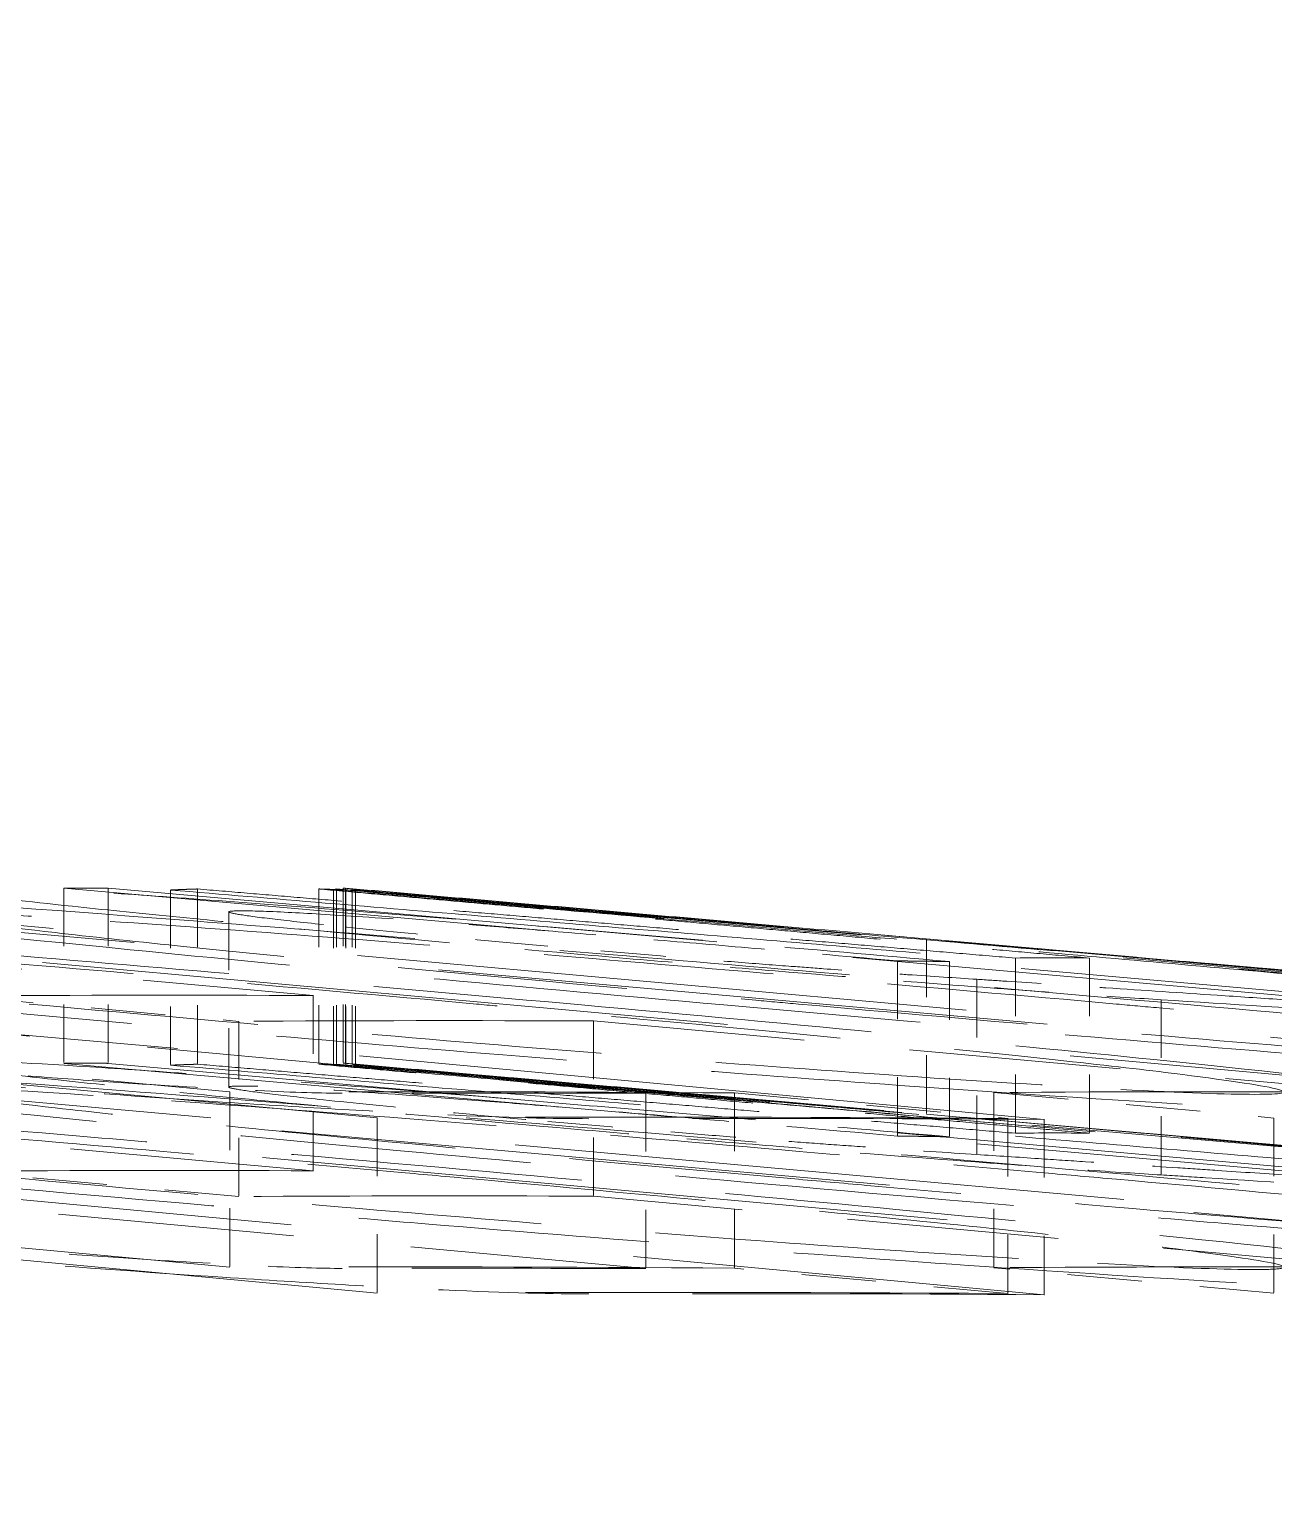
# Model space of a CAD drawing. Header units: millimetres. Extents: x 36 to 2484, y 36 to 1746.
# Drawn here: x 1512.702 to 1514.842, y 1007.179 to 1009.679 of the extents above; entities that cross this region are included whole.
import ezdxf

# ---------------------------------------------------------------- set-up
doc = ezdxf.new("R2010")
doc.units = ezdxf.units.MM
doc.header["$LTSCALE"] = 6
doc.linetypes.add('HIDDEN', pattern=[9.525, 6.35, -3.175])
doc.layers.add('가는파선_A3', color=7, linetype='HIDDEN', lineweight=13, true_color=0x008000)

msp = doc.modelspace()

# ---------------------------------------------------------------- linework, layer by layer
at = {"layer": '가는파선_A3', "ltscale": 0.031018}
for p, q in [((1513.3008, 1007.808), (1509.0711, 1008.2016)), ((1514.4469, 1007.8052), (1510.2108, 1008.1988)), ((1515.6681, 1007.8077), (1511.338, 1008.2013)), ((1509.0711, 1007.9004), (1513.3008, 1007.5068)), ((1510.2108, 1007.8976), (1514.4469, 1007.504)), ((1511.338, 1007.9001), (1515.6681, 1007.5065))]:
    msp.add_line(p, q, dxfattribs=at)
at = {"layer": '가는파선_A3', "ltscale": 0.027561}
for p, q in [((1511.837, 1008.2029), (1515.7497, 1007.8529)), ((1515.8816, 1007.8529), (1511.9689, 1008.2029)), ((1516.733, 1007.8529), (1512.7621, 1008.2029)), ((1512.8384, 1008.2029), (1516.8094, 1007.8529)), ((1515.7497, 1007.5518), (1511.837, 1007.9017)), ((1511.9689, 1007.9017), (1515.8816, 1007.5518)), ((1512.7621, 1007.9017), (1516.733, 1007.5518)), ((1516.8094, 1007.5518), (1512.8384, 1007.9017))]:
    msp.add_line(p, q, dxfattribs=at)
at = {"layer": '가는파선_A3', "ltscale": 0.001975}
for p, q in [((1512.7621, 1008.2029), (1512.7621, 1007.9017)), ((1512.8384, 1008.2029), (1512.8384, 1007.9017)), ((1512.9454, 1008.1996), (1512.9454, 1007.8985)), ((1512.9919, 1008.2014), (1512.9919, 1007.9002)), ((1513.2003, 1008.2014), (1513.2003, 1007.9002)), ((1513.2253, 1008.1997), (1513.2253, 1007.8986)), ((1513.231, 1008.2014), (1513.231, 1007.9002)), ((1513.2424, 1008.2029), (1513.2424, 1007.9018)), ((1513.2464, 1008.2029), (1513.2464, 1007.9018)), ((1513.2468, 1008.1996), (1513.2468, 1007.8985)), ((1513.2578, 1008.2014), (1513.2578, 1007.9002)), ((1513.2635, 1008.1997), (1513.2635, 1007.8986)), ((1513.0458, 1008.162), (1513.0458, 1007.8609)), ((1514.2444, 1008.1155), (1514.2444, 1007.8143)), ((1514.1947, 1008.0778), (1514.1947, 1007.7767)), ((1514.2839, 1008.0766), (1514.2839, 1007.7754)), ((1514.3974, 1008.0826), (1514.3974, 1007.7815)), ((1514.5249, 1008.0826), (1514.5249, 1007.7815)), ((1514.3308, 1008.0462), (1514.3308, 1007.745)), ((1513.1909, 1008.0182), (1513.1909, 1007.7171)), ((1514.6478, 1008.0111), (1514.6478, 1007.7099)), ((1513.0631, 1007.9738), (1513.0631, 1007.6726)), ((1513.6721, 1007.9745), (1513.6721, 1007.6733)), ((1513.0476, 1007.8526), (1513.0476, 1007.5515)), ((1513.7621, 1007.85), (1513.7621, 1007.5489)), ((1513.9146, 1007.8509), (1513.9146, 1007.5497)), ((1514.3604, 1007.8515), (1514.3604, 1007.5503)), ((1513.3008, 1007.808), (1513.3008, 1007.5068)), ((1514.3845, 1007.8071), (1514.3845, 1007.506)), ((1514.4469, 1007.8052), (1514.4469, 1007.504)), ((1514.8415, 1007.8077), (1514.8415, 1007.5066))]:
    msp.add_line(p, q, dxfattribs=at)
at = {"layer": '가는파선_A3', "ltscale": 0.023739}
for p, q in [((1513.231, 1008.2014), (1516.6782, 1007.8998)), ((1516.705, 1007.8998), (1513.2578, 1008.2014)), ((1516.6782, 1007.5987), (1513.231, 1007.9002)), ((1513.2578, 1007.9002), (1516.705, 1007.5987))]:
    msp.add_line(p, q, dxfattribs=at)
at = {"layer": '가는파선_A3', "ltscale": 0.011001}
for p, q in [((1511.6463, 1008.1586), (1513.1909, 1008.0182)), ((1513.1909, 1007.7171), (1511.6463, 1007.8575))]:
    msp.add_line(p, q, dxfattribs=at)
at = {"layer": '가는파선_A3', "ltscale": 0.024128}
msp.add_line((1510.6679, 1008.1274), (1514.1715, 1007.8209), dxfattribs=at)
at = {"layer": '가는파선_A3', "ltscale": 0.011434}
msp.add_line((1514.1715, 1008.1221), (1515.8394, 1007.9761), dxfattribs=at)
at = {"layer": '가는파선_A3', "ltscale": 0.003358}
for p, q in [((1512.582, 1008.0175), (1513.0631, 1007.9738)), ((1513.9146, 1007.8509), (1514.3845, 1007.8071)), ((1514.3604, 1007.8515), (1514.8415, 1007.8077)), ((1513.0631, 1007.6726), (1512.582, 1007.7164)), ((1514.3845, 1007.506), (1513.9146, 1007.5497)), ((1514.8415, 1007.5066), (1514.3604, 1007.5503))]:
    msp.add_line(p, q, dxfattribs=at)
at = {"layer": '가는파선_A3', "ltscale": 0.010637}
for p, q in [((1512.3005, 1007.9858), (1513.7621, 1007.85)), ((1513.7621, 1007.5489), (1512.3005, 1007.6847))]:
    msp.add_line(p, q, dxfattribs=at)
at = {"layer": '가는파선_A3', "ltscale": 0.010091}
for p, q in [((1511.6624, 1007.9815), (1513.0476, 1007.8526)), ((1513.0476, 1007.5515), (1511.6624, 1007.6804))]:
    msp.add_line(p, q, dxfattribs=at)
at = {"layer": '가는파선_A3', "ltscale": 0.009545}
for p, q in [((1513.6721, 1007.9745), (1515.0141, 1007.8525)), ((1515.0141, 1007.5513), (1513.6721, 1007.6733))]:
    msp.add_line(p, q, dxfattribs=at)
at = {"layer": '가는파선_A3', "ltscale": 0.340571}
msp.add_circle((1486.6679, 947.1274), 65.0523, dxfattribs=at)
at = {"layer": '가는파선_A3', "ltscale": 0.340297}
msp.add_circle((1486.6679, 947.1274), 65, dxfattribs=at)
at = {"layer": '가는파선_A3', "ltscale": 0.338101}
msp.add_circle((1486.6679, 947.1274), 64.5807, dxfattribs=at)
at = {"layer": '가는파선_A3', "ltscale": 0.335061}
msp.add_circle((1486.6679, 947.1274), 64, dxfattribs=at)
at = {"layer": '가는파선_A3', "ltscale": 0.349222}
msp.add_circle((1486.6679, 947.1274), 63.5283, dxfattribs=at)
at = {"layer": '가는파선_A3', "ltscale": 0.012454}
for centre in [(1514.4612, 288.5535), (1514.4612, 288.2524)]:
    msp.add_ellipse(centre, major_axis=(0, 719.5297), ratio=0.069942, start_param=6.281919, end_param=6.284452, dxfattribs=at)
at = {"layer": '가는파선_A3', "ltscale": 0.015309}
for centre, major_axis, start_param, end_param in [((1512.9469, 280.035), (0, 727.9838), 6.281954, 6.285027), ((1513.428, 274.2768), (0, 733.6983), 6.281964, 6.285012), ((1512.9469, 279.7338), (0, 727.9838), 6.281954, 6.285027), ((1513.428, 273.9756), (0, 733.6983), 6.281964, 6.285012)]:
    msp.add_ellipse(centre, major_axis=major_axis, ratio=0.272231, start_param=start_param, end_param=end_param, dxfattribs=at)
at = {"layer": '가는파선_A3', "ltscale": 0.017394}
for centre in [(1513.3064, 258.1425), (1513.3064, 257.8414)]:
    msp.add_ellipse(centre, major_axis=(0, 749.7105), ratio=0.341415, start_param=6.280809, end_param=6.284197, dxfattribs=at)
at = {"layer": '가는파선_A3', "ltscale": 0.010551}
for centre in [(1513.4263, 257.9399), (1513.4263, 257.6387)]:
    msp.add_ellipse(centre, major_axis=(0, 749.9108), ratio=0.337395, start_param=6.281858, end_param=6.28392, dxfattribs=at)
at = {"layer": '가는파선_A3', "ltscale": 0.016442}
for centre in [(1514.7701, 258.1945), (1514.7701, 257.8934)]:
    msp.add_ellipse(centre, major_axis=(0, 749.6585), ratio=0.272231, start_param=6.28199, end_param=6.285193, dxfattribs=at)
at = {"layer": '가는파선_A3', "ltscale": 0.021768}
for centre in [(1513.7764, 252.4038), (1513.7764, 252.1027)]:
    msp.add_ellipse(centre, major_axis=(0, 755.4054), ratio=0.341415, start_param=6.280827, end_param=6.28503, dxfattribs=at)
at = {"layer": '가는파선_A3', "ltscale": 0.015876}
for centre in [(1513.897, 252.104), (1513.897, 251.8028)]:
    msp.add_ellipse(centre, major_axis=(0, 755.703), ratio=0.337395, start_param=6.281028, end_param=6.284097, dxfattribs=at)
at = {"layer": '가는파선_A3', "ltscale": 0.010597}
for points, knots in [([(1512.0519, 1008.2052), (1512.1029, 1008.2053), (1512.1939, 1008.2014), (1512.3356, 1008.1928), (1512.4756, 1008.1842), (1512.6552, 1008.1715), (1512.8668, 1008.1555)], [-0.1568809, -0.1568809, -0.1568809, -0.1568809, -0.0779538, -0.0779538, -0.0779538, 0, 0, 0, 0]), ([(1512.8668, 1007.8544), (1512.6679, 1007.8694), (1512.4967, 1007.8816), (1512.2047, 1007.8998), (1512.1059, 1007.9041), (1512.0519, 1007.9041)], [0, 0, 0, 0, 0.0732949, 0.0732949, 0.1568872, 0.1568872, 0.1568872, 0.1568872])]:
    msp.add_open_spline(points, degree=3, knots=knots, dxfattribs=at)
at = {"layer": '가는파선_A3', "ltscale": 0.009859}
for points, knots in [([(1512.5767, 1008.2075), (1512.5554, 1008.2075), (1512.5412, 1008.2068), (1512.539, 1008.2046), (1512.5392, 1008.2041), (1512.5435, 1008.2016), (1512.5568, 1008.1986), (1512.5907, 1008.1936), (1512.5968, 1008.1928), (1512.6407, 1008.1868), (1512.6964, 1008.1802), (1512.7772, 1008.1716)], [-0.1441174, -0.1441174, -0.1441174, -0.1441174, -0.0984945, -0.0984945, -0.0882432, -0.0882432, -0.0494017, -0.0494017, -0.0418144, -0.0418144, 0, 0, 0, 0]), ([(1512.7772, 1007.8705), (1512.6958, 1007.8791), (1512.6399, 1007.8858), (1512.5753, 1007.8946), (1512.5582, 1007.8975), (1512.5442, 1007.9007), (1512.5414, 1007.9016), (1512.537, 1007.9043), (1512.5422, 1007.9054), (1512.5593, 1007.9062), (1512.5674, 1007.9064), (1512.5767, 1007.9064)], [0, 0, 0, 0, 0.0421072, 0.0421072, 0.0732949, 0.0732949, 0.0882674, 0.0882674, 0.1240486, 0.1240486, 0.1441238, 0.1441238, 0.1441238, 0.1441238])]:
    msp.add_open_spline(points, degree=3, knots=knots, dxfattribs=at)
at = {"layer": '가는파선_A3', "ltscale": 0.010398}
for points, knots in [([(1513.2434, 1008.1648), (1513.153, 1008.1719), (1513.0719, 1008.1781), (1512.9997, 1008.1834), (1512.9248, 1008.1889), (1512.8612, 1008.1933), (1512.8074, 1008.1968), (1512.752, 1008.2004), (1512.7073, 1008.2029), (1512.6713, 1008.2046), (1512.6281, 1008.2067), (1512.5976, 1008.2076), (1512.5767, 1008.2075)], [-0.1521831, -0.1521831, -0.1521831, -0.1521831, -0.1175627, -0.1175627, -0.1175627, -0.0815999, -0.0815999, -0.0815999, -0.0445905, -0.0445905, -0.0445905, 0, 0, 0, 0]), ([(1512.5767, 1007.9064), (1512.6149, 1007.9064), (1512.685, 1007.9035), (1512.8068, 1007.8957), (1512.8609, 1007.8922), (1512.9249, 1007.8878), (1513.0004, 1007.8822), (1513.0724, 1007.8769), (1513.1532, 1007.8708), (1513.2434, 1007.8637)], [0, 0, 0, 0, 0.0814601, 0.0814601, 0.0814601, 0.1176758, 0.1176758, 0.1176758, 0.1521845, 0.1521845, 0.1521845, 0.1521845])]:
    msp.add_open_spline(points, degree=3, knots=knots, dxfattribs=at)
at = {"layer": '가는파선_A3', "ltscale": 0.004274}
for points, weights in [([(1512.7621, 1008.2029), (1512.8002, 1008.203), (1512.8384, 1008.2029)], [1.00061487371, 1.00062816836, 1.00061487371]), ([(1513.2253, 1008.1997), (1513.2282, 1008.2007), (1513.231, 1008.2014)], [1.00004626477, 1.00013522385, 1.00019763537]), ([(1513.2578, 1008.2014), (1513.2607, 1008.2007), (1513.2635, 1008.1997)], [1.00015136361, 1.00008895497, 1]), ([(1514.1947, 1008.0778), (1514.2393, 1008.0773), (1514.2839, 1008.0766)], [1.00070210685, 1.00065907801, 1.00059066057]), ([(1512.8384, 1007.9017), (1512.8002, 1007.9019), (1512.7621, 1007.9017)], [1.00061487371, 1.00062816836, 1.00061487371]), ([(1513.231, 1007.9002), (1513.2282, 1007.8995), (1513.2253, 1007.8986)], [1.00019763538, 1.00013522385, 1.00004626477]), ([(1513.2635, 1007.8986), (1513.2607, 1007.8995), (1513.2578, 1007.9002)], [1, 1.00008895497, 1.00015136362]), ([(1514.2839, 1007.7754), (1514.2393, 1007.7762), (1514.1947, 1007.7767)], [1.00059066057, 1.00065907802, 1.00070210685])]:
    msp.add_rational_spline(points, weights, degree=2, dxfattribs=at)
at = {"layer": '가는파선_A3', "ltscale": 0.004478}
for points, weights in [([(1512.9919, 1008.2014), (1512.9686, 1008.2007), (1512.9454, 1008.1996)], [1.00053480248, 1.00046953125, 1.00037516959]), ([(1513.2468, 1008.1996), (1513.2235, 1008.2007), (1513.2003, 1008.2014)], [1.00021730173, 1.0003116485, 1.00037690942]), ([(1512.9454, 1007.8985), (1512.9686, 1007.8995), (1512.9919, 1007.9002)], [1.00037516959, 1.00046953125, 1.00053480248]), ([(1513.2003, 1007.9002), (1513.2235, 1007.8995), (1513.2468, 1007.8985)], [1.00037690943, 1.0003116485, 1.00021730173])]:
    msp.add_rational_spline(points, weights, degree=2, dxfattribs=at)
at = {"layer": '가는파선_A3', "ltscale": 0.033936}
for points, weights in [([(1512.9454, 1008.1996), (1515.1992, 1008.0104), (1517.6182, 1007.8046)], [1.06643421299, 1.0405927978, 1.01386850699]), ([(1517.6569, 1007.8046), (1515.3739, 1008.0104), (1513.2468, 1008.1996)], [1.01386850698, 1.04059279778, 1.06643421295]), ([(1517.6182, 1007.5034), (1515.1992, 1007.7093), (1512.9454, 1007.8985)], [1.36265572031, 1.39857360069, 1.4333048819]), ([(1513.2468, 1007.8985), (1515.3739, 1007.7093), (1517.6569, 1007.5034)], [1.4333048817, 1.39857360052, 1.36265572018])]:
    msp.add_rational_spline(points, weights, degree=2, dxfattribs=at)
at = {"layer": '가는파선_A3', "ltscale": 0.010169}
for points, weights in [([(1514.3974, 1008.0826), (1513.687, 1008.1428), (1512.9919, 1008.2014)], [1.00048100329, 1.00832840067, 1.01609272214]), ([(1513.2003, 1008.2014), (1513.8554, 1008.1428), (1514.5249, 1008.0826)], [1.01560421315, 1.00784362457, 1]), ([(1512.9919, 1007.9002), (1513.687, 1007.8416), (1514.3974, 1007.7815)], [1.01609272213, 1.00832840067, 1.00048100329]), ([(1514.5249, 1007.7815), (1513.8554, 1007.8416), (1513.2003, 1007.9002)], [1, 1.00784362457, 1.01560421316])]:
    msp.add_rational_spline(points, weights, degree=2, dxfattribs=at)
at = {"layer": '가는파선_A3', "ltscale": 0.031018}
for points, weights in [([(1517.7251, 1007.8063), (1515.396, 1008.0099), (1513.2253, 1008.1997)], [1.01590413001, 1.0517861085, 1.08758384348]), ([(1513.2635, 1008.1997), (1515.4342, 1008.0099), (1517.7633, 1007.8063)], [1.08758384307, 1.05178610823, 1.01590412987]), ([(1513.2253, 1007.8986), (1515.396, 1007.7088), (1517.7251, 1007.5051)], [1.59205834156, 1.53965586895, 1.48713007656]), ([(1517.7633, 1007.5051), (1515.4342, 1007.7088), (1513.2635, 1007.8986)], [1.48713007495, 1.5396558671, 1.59205833947])]:
    msp.add_rational_spline(points, weights, degree=2, dxfattribs=at)
at = {"layer": '가는파선_A3', "ltscale": 0.025294}
for points, weights in [([(1516.6782, 1007.8998), (1514.9133, 1008.056), (1513.2424, 1008.2029)], [1.02502410884, 1.04672396344, 1.06798343836]), ([(1513.2464, 1008.2029), (1514.9284, 1008.056), (1516.705, 1007.8998)], [1.06798343851, 1.04672396349, 1.0250241088]), ([(1513.2424, 1007.9018), (1514.9133, 1007.7549), (1516.6782, 1007.5987)], [1.45703110156, 1.42802717226, 1.39842244068]), ([(1516.705, 1007.5987), (1514.9284, 1007.7549), (1513.2464, 1007.9018)], [1.39842244148, 1.4280271732, 1.45703110264])]:
    msp.add_rational_spline(points, weights, degree=2, dxfattribs=at)
at = {"layer": '가는파선_A3', "ltscale": 0.002959}
for points, weights in [([(1513.2424, 1008.2029), (1513.2444, 1008.203), (1513.2464, 1008.2029)], [1.00003239906, 1.00003890004, 1.00003239905]), ([(1513.2464, 1007.9018), (1513.2444, 1007.9018), (1513.2424, 1007.9018)], [1.00003239898, 1.00003889996, 1.00003239899])]:
    msp.add_rational_spline(points, weights, degree=2, dxfattribs=at)
at = {"layer": '가는파선_A3', "ltscale": 0.007116}
for points, knots in [([(1512.5424, 1008.1615), (1512.5089, 1008.1615), (1512.508, 1008.1586), (1512.5427, 1008.1527), (1512.5788, 1008.1465), (1512.6511, 1008.1373), (1512.7474, 1008.1263)], [-0.1057738, -0.1057738, -0.1057738, -0.1057738, -0.0539592, -0.0539592, -0.0539592, 0, 0, 0, 0]), ([(1512.0211, 1007.9172), (1512.1213, 1007.9079), (1512.2248, 1007.8985), (1512.3299, 1007.8894), (1512.4257, 1007.8812), (1512.5224, 1007.8731), (1512.6191, 1007.8654), (1512.7654, 1007.8539), (1512.9041, 1007.8438), (1513.035, 1007.8352)], [-0.1053618, -0.1053618, -0.1053618, -0.1053618, -0.0733071, -0.0733071, -0.0733071, -0.0441266, -0.0441266, -0.0441266, 0, 0, 0, 0]), ([(1512.7474, 1007.8252), (1512.6542, 1007.8358), (1512.5834, 1007.8448), (1512.5462, 1007.8509), (1512.5275, 1007.8541), (1512.5177, 1007.8564), (1512.517, 1007.858), (1512.5163, 1007.8596), (1512.5251, 1007.8604), (1512.5424, 1007.8604)], [0, 0, 0, 0, 0.0522178, 0.0522178, 0.0522178, 0.0784902, 0.0784902, 0.0784902, 0.1052366, 0.1052366, 0.1052366, 0.1052366]), ([(1514.1726, 1007.8823), (1514.3272, 1007.8716), (1514.466, 1007.8628), (1514.5781, 1007.8568), (1514.6858, 1007.8511), (1514.7619, 1007.8484), (1514.809, 1007.8484)], [-0.1057833, -0.1057833, -0.1057833, -0.1057833, -0.0518207, -0.0518207, -0.0518207, 0, 0, 0, 0]), ([(1513.035, 1007.534), (1512.9046, 1007.5426), (1512.7666, 1007.5526), (1512.621, 1007.5641), (1512.5236, 1007.5719), (1512.4262, 1007.58), (1512.3298, 1007.5883), (1512.2247, 1007.5974), (1512.1213, 1007.6067), (1512.0211, 1007.616)], [0, 0, 0, 0, 0.0439271, 0.0439271, 0.0439271, 0.0733154, 0.0733154, 0.0733154, 0.1053564, 0.1053564, 0.1053564, 0.1053564]), ([(1514.809, 1007.5472), (1514.7619, 1007.5472), (1514.686, 1007.55), (1514.5785, 1007.5557), (1514.4663, 1007.5617), (1514.3274, 1007.5705), (1514.1726, 1007.5812)], [0, 0, 0, 0, 0.0517531, 0.0517531, 0.0517531, 0.1057825, 0.1057825, 0.1057825, 0.1057825])]:
    msp.add_open_spline(points, degree=3, knots=knots, dxfattribs=at)
at = {"layer": '가는파선_A3', "ltscale": 0.007095}
for points, knots in [([(1513.1113, 1008.1264), (1512.9649, 1008.1373), (1512.8357, 1008.1465), (1512.7353, 1008.1527), (1512.6392, 1008.1586), (1512.5757, 1008.1615), (1512.5424, 1008.1615)], [-0.1054643, -0.1054643, -0.1054643, -0.1054643, -0.0515847, -0.0515847, -0.0515847, 0, 0, 0, 0]), ([(1512.5424, 1007.8604), (1512.5757, 1007.8604), (1512.639, 1007.8575), (1512.7349, 1007.8516), (1512.8354, 1007.8454), (1512.9647, 1007.8362), (1513.1113, 1007.8252)], [0, 0, 0, 0, 0.051513, 0.051513, 0.051513, 0.1054634, 0.1054634, 0.1054634, 0.1054634]), ([(1514.809, 1007.8484), (1514.8559, 1007.8484), (1514.8702, 1007.8511), (1514.8493, 1007.8569), (1514.8274, 1007.8628), (1514.7684, 1007.8717), (1514.6848, 1007.8823)], [-0.1054434, -0.1054434, -0.1054434, -0.1054434, -0.0538676, -0.0538676, -0.0538676, 0, 0, 0, 0])]:
    msp.add_open_spline(points, degree=3, knots=knots, dxfattribs=at)
at = {"layer": '가는파선_A3', "ltscale": 0.00683}
for points, knots in [([(1512.7772, 1008.1716), (1512.8284, 1008.1662), (1512.8857, 1008.1603), (1512.9497, 1008.1539), (1513.011, 1008.1478), (1513.0776, 1008.1413), (1513.1496, 1008.1344), (1513.2913, 1008.121), (1513.4459, 1008.1069), (1513.6091, 1008.0925)], [-0.1012866, -0.1012866, -0.1012866, -0.1012866, -0.0749009, -0.0749009, -0.0749009, -0.0496414, -0.0496414, -0.0496414, 0, 0, 0, 0]), ([(1513.6091, 1007.7913), (1513.4509, 1007.8053), (1513.3006, 1007.819), (1513.1623, 1007.8321), (1513.0877, 1007.8392), (1513.0189, 1007.8458), (1512.9556, 1007.8522), (1512.8892, 1007.8588), (1512.83, 1007.8649), (1512.7772, 1007.8705)], [0, 0, 0, 0, 0.0481077, 0.0481077, 0.0481077, 0.0740517, 0.0740517, 0.0740517, 0.1012447, 0.1012447, 0.1012447, 0.1012447])]:
    msp.add_open_spline(points, degree=3, knots=knots, dxfattribs=at)
at = {"layer": '가는파선_A3', "ltscale": 0.006218}
for points, knots in [([(1513.2081, 1008.1402), (1513.1701, 1008.1442), (1513.1398, 1008.1476), (1513.1161, 1008.1504), (1513.0906, 1008.1535), (1513.0732, 1008.1559), (1513.0621, 1008.1578), (1513.051, 1008.1597), (1513.0461, 1008.161), (1513.0458, 1008.162), (1513.0454, 1008.1633), (1513.054, 1008.1638), (1513.0676, 1008.1638)], [-0.09101099, -0.09101099, -0.09101099, -0.09101099, -0.07140572, -0.07140572, -0.07140572, -0.0502215, -0.0502215, -0.0502215, -0.02915069, -0.02915069, -0.02915069, 0, 0, 0, 0]), ([(1513.0676, 1007.8627), (1513.0538, 1007.8626), (1513.0453, 1007.8621), (1513.0458, 1007.8608), (1513.0462, 1007.8598), (1513.0512, 1007.8585), (1513.062, 1007.8567), (1513.0731, 1007.8548), (1513.0906, 1007.8524), (1513.1162, 1007.8493), (1513.1399, 1007.8464), (1513.1701, 1007.843), (1513.2081, 1007.839)], [0, 0, 0, 0, 0.02944824, 0.02944824, 0.02944824, 0.05019285, 0.05019285, 0.05019285, 0.07142891, 0.07142891, 0.07142891, 0.09101203, 0.09101203, 0.09101203, 0.09101203])]:
    msp.add_open_spline(points, degree=3, knots=knots, dxfattribs=at)
at = {"layer": '가는파선_A3', "ltscale": 0.00685}
for points, knots in [([(1513.0676, 1008.1638), (1513.0849, 1008.1638), (1513.1104, 1008.1631), (1513.1479, 1008.1612), (1513.1799, 1008.1596), (1513.2215, 1008.1572), (1513.2757, 1008.1535), (1513.332, 1008.1497), (1513.4012, 1008.1446), (1513.4863, 1008.138)], [-0.1008492, -0.1008492, -0.1008492, -0.1008492, -0.064012, -0.064012, -0.064012, -0.032572, -0.032572, -0.032572, 0, 0, 0, 0]), ([(1513.4863, 1007.8368), (1513.4008, 1007.8435), (1513.3314, 1007.8486), (1513.275, 1007.8524), (1513.221, 1007.8561), (1513.1797, 1007.8585), (1513.1478, 1007.8601), (1513.1104, 1007.8619), (1513.0848, 1007.8627), (1513.0676, 1007.8627)], [0, 0, 0, 0, 0.0327121, 0.0327121, 0.0327121, 0.0640418, 0.0640418, 0.0640418, 0.1008523, 0.1008523, 0.1008523, 0.1008523])]:
    msp.add_open_spline(points, degree=3, knots=knots, dxfattribs=at)
at = {"layer": '가는파선_A3', "ltscale": 0.007454}
for points, knots in [([(1514.2839, 1008.0766), (1514.1637, 1008.0872), (1514.041, 1008.0979), (1513.9198, 1008.1084), (1513.8123, 1008.1177), (1513.7054, 1008.1269), (1513.602, 1008.1355), (1513.471, 1008.1465), (1513.3508, 1008.1564), (1513.2434, 1008.1648)], [-0.1100677, -0.1100677, -0.1100677, -0.1100677, -0.0735134, -0.0735134, -0.0735134, -0.0411034, -0.0411034, -0.0411034, 0, 0, 0, 0]), ([(1513.2434, 1007.8637), (1513.3503, 1007.8553), (1513.4698, 1007.8455), (1513.6001, 1007.8345), (1513.7042, 1007.8258), (1513.812, 1007.8166), (1513.9203, 1007.8072), (1514.0414, 1007.7968), (1514.1639, 1007.786), (1514.2839, 1007.7754)], [0, 0, 0, 0, 0.0409016, 0.0409016, 0.0409016, 0.0735622, 0.0735622, 0.0735622, 0.1100634, 0.1100634, 0.1100634, 0.1100634])]:
    msp.add_open_spline(points, degree=3, knots=knots, dxfattribs=at)
at = {"layer": '가는파선_A3', "ltscale": 0.01312}
for points, knots in [([(1511.8002, 1008.1555), (1511.9305, 1008.1462), (1512.0675, 1008.1359), (1512.3566, 1008.1134), (1512.5054, 1008.1014), (1512.819, 1008.0753), (1512.9815, 1008.0615), (1513.3145, 1008.0324), (1513.4849, 1008.0172), (1513.6515, 1008.002)], [-0.1923301, -0.1923301, -0.1923301, -0.1923301, -0.1469125, -0.1469125, -0.1011005, -0.1011005, -0.0521749, -0.0521749, 0, 0, 0, 0]), ([(1513.8964, 1008.002), (1513.7071, 1008.0188), (1513.5199, 1008.0358), (1513.3407, 1008.0525), (1513.1772, 1008.0678), (1513.0211, 1008.0827), (1512.8762, 1008.097), (1512.6525, 1008.1191), (1512.467, 1008.1386), (1512.3206, 1008.1555)], [-0.1930548, -0.1930548, -0.1930548, -0.1930548, -0.1349261, -0.1349261, -0.1349261, -0.0818799, -0.0818799, -0.0818799, 0, 0, 0, 0]), ([(1512.8668, 1008.1555), (1512.9905, 1008.1462), (1513.122, 1008.1359), (1513.4027, 1008.1134), (1513.5486, 1008.1014), (1513.859, 1008.0753), (1514.0212, 1008.0615), (1514.3562, 1008.0324), (1514.5289, 1008.0172), (1514.6989, 1008.002)], [-0.1923301, -0.1923301, -0.1923301, -0.1923301, -0.1469125, -0.1469125, -0.1011005, -0.1011005, -0.0521749, -0.0521749, 0, 0, 0, 0]), ([(1513.6515, 1007.7009), (1513.4359, 1007.7205), (1513.2137, 1007.7402), (1512.99, 1007.7595), (1512.9234, 1007.7652), (1512.8567, 1007.7709), (1512.7899, 1007.7765), (1512.6157, 1007.7912), (1512.4441, 1007.8053), (1512.2762, 1007.8185), (1512.1088, 1007.8317), (1511.9502, 1007.8436), (1511.8002, 1007.8544)], [0, 0, 0, 0, 0.0675075, 0.0675075, 0.0675075, 0.0876129, 0.0876129, 0.0876129, 0.140055, 0.140055, 0.140055, 0.1923576, 0.1923576, 0.1923576, 0.1923576]), ([(1512.3206, 1007.8543), (1512.4656, 1007.8376), (1512.6487, 1007.8183), (1512.8696, 1007.7965), (1513.0163, 1007.782), (1513.1747, 1007.7668), (1513.3407, 1007.7514), (1513.5199, 1007.7347), (1513.7071, 1007.7177), (1513.8964, 1007.7008)], [0, 0, 0, 0, 0.0810425, 0.0810425, 0.0810425, 0.1349021, 0.1349021, 0.1349021, 0.1930317, 0.1930317, 0.1930317, 0.1930317]), ([(1514.6989, 1007.7009), (1514.4135, 1007.7263), (1514.1199, 1007.752), (1513.8305, 1007.7765), (1513.6573, 1007.7912), (1513.4882, 1007.8053), (1513.3247, 1007.8185), (1513.1617, 1007.8317), (1513.0092, 1007.8436), (1512.8668, 1007.8544)], [0, 0, 0, 0, 0.0876129, 0.0876129, 0.0876129, 0.140055, 0.140055, 0.140055, 0.1923576, 0.1923576, 0.1923576, 0.1923576])]:
    msp.add_open_spline(points, degree=3, knots=knots, dxfattribs=at)
at = {"layer": '가는파선_A3', "ltscale": 0.003276}
for points, knots in [([(1513.594, 1008.103), (1513.5587, 1008.1061), (1513.5246, 1008.1092), (1513.4568, 1008.1155), (1513.424, 1008.1185), (1513.3213, 1008.1284), (1513.2597, 1008.1347), (1513.2081, 1008.1402)], [-0.04874418, -0.04874418, -0.04874418, -0.04874418, -0.03801953, -0.03801953, -0.02664365, -0.02664365, 0, 0, 0, 0]), ([(1513.2081, 1007.839), (1513.2597, 1007.8336), (1513.3213, 1007.8273), (1513.424, 1007.8174), (1513.4568, 1007.8143), (1513.5246, 1007.8081), (1513.5587, 1007.805), (1513.594, 1007.8019)], [0, 0, 0, 0, 0.02664365, 0.02664365, 0.03801953, 0.03801953, 0.04874418, 0.04874418, 0.04874418, 0.04874418])]:
    msp.add_open_spline(points, degree=3, knots=knots, dxfattribs=at)
at = {"layer": '가는파선_A3', "ltscale": 0.005005}
for points, knots in [([(1513.4863, 1008.138), (1513.5273, 1008.1348), (1513.5723, 1008.1311), (1513.6204, 1008.1272), (1513.6725, 1008.1229), (1513.7274, 1008.1183), (1513.7831, 1008.1136), (1513.8409, 1008.1087), (1513.9005, 1008.1035), (1513.9605, 1008.0983), (1514.0393, 1008.0915), (1514.1186, 1008.0845), (1514.1947, 1008.0778)], [-0.07341896, -0.07341896, -0.07341896, -0.07341896, -0.05775901, -0.05775901, -0.05775901, -0.04076797, -0.04076797, -0.04076797, -0.02315497, -0.02315497, -0.02315497, 0, 0, 0, 0]), ([(1514.1947, 1007.7767), (1514.0657, 1007.7881), (1513.9279, 1007.8001), (1513.7989, 1007.8111), (1513.7402, 1007.8161), (1513.6823, 1007.821), (1513.6273, 1007.8255), (1513.5767, 1007.8297), (1513.5293, 1007.8335), (1513.4863, 1007.8368)], [0, 0, 0, 0, 0.0392425, 0.0392425, 0.0392425, 0.05707804, 0.05707804, 0.05707804, 0.07350326, 0.07350326, 0.07350326, 0.07350326])]:
    msp.add_open_spline(points, degree=3, knots=knots, dxfattribs=at)
at = {"layer": '가는파선_A3', "ltscale": 0.010361}
for points, knots in [([(1513.4712, 1008.0036), (1513.3133, 1008.018), (1513.1497, 1008.0326), (1512.986, 1008.0469), (1512.9676, 1008.0485), (1512.9491, 1008.0501), (1512.9306, 1008.0517), (1512.7742, 1008.0652), (1512.6154, 1008.0786), (1512.4603, 1008.0912), (1512.2976, 1008.1044), (1512.1432, 1008.1163), (1512.0011, 1008.1264)], [-0.1520021, -0.1520021, -0.1520021, -0.1520021, -0.1025275, -0.1025275, -0.1025275, -0.096939, -0.096939, -0.096939, -0.049642, -0.049642, -0.049642, 0, 0, 0, 0]), ([(1512.7474, 1008.1263), (1512.8064, 1008.1196), (1512.8769, 1008.112), (1512.9576, 1008.1037), (1513.0435, 1008.0949), (1513.139, 1008.0855), (1513.2405, 1008.0757), (1513.4577, 1008.0548), (1513.7055, 1008.0321), (1513.9514, 1008.0101), (1513.9758, 1008.0079), (1514.0002, 1008.0057), (1514.0245, 1008.0036)], [-0.1509505, -0.1509505, -0.1509505, -0.1509505, -0.1178974, -0.1178974, -0.1178974, -0.0827209, -0.0827209, -0.0827209, -0.0074735, -0.0074735, -0.0074735, 0, 0, 0, 0]), ([(1514.5708, 1008.0036), (1514.4097, 1008.018), (1514.2438, 1008.0326), (1514.0791, 1008.0469), (1514.0605, 1008.0485), (1514.042, 1008.0501), (1514.0234, 1008.0517), (1513.8664, 1008.0652), (1513.7082, 1008.0786), (1513.5558, 1008.0912), (1513.3958, 1008.1044), (1513.2462, 1008.1163), (1513.1113, 1008.1264)], [-0.1520021, -0.1520021, -0.1520021, -0.1520021, -0.1025275, -0.1025275, -0.1025275, -0.096939, -0.096939, -0.096939, -0.049642, -0.049642, -0.049642, 0, 0, 0, 0]), ([(1512.7025, 1007.7024), (1512.4661, 1007.7239), (1512.2277, 1007.7462), (1512.0184, 1007.767), (1511.9057, 1007.7782), (1511.8003, 1007.7891), (1511.7077, 1007.7993), (1511.6206, 1007.8089), (1511.547, 1007.8175), (1511.4889, 1007.8252)], [0, 0, 0, 0, 0.0739968, 0.0739968, 0.0739968, 0.113825, 0.113825, 0.113825, 0.1512807, 0.1512807, 0.1512807, 0.1512807]), ([(1512.0011, 1007.8252), (1512.1421, 1007.8152), (1512.2952, 1007.8034), (1512.4566, 1007.7904), (1512.6136, 1007.7777), (1512.7746, 1007.7641), (1512.933, 1007.7503), (1513.0724, 1007.7383), (1513.2121, 1007.7259), (1513.3488, 1007.7135), (1513.3899, 1007.7098), (1513.4308, 1007.7061), (1513.4712, 1007.7025)], [0, 0, 0, 0, 0.0492531, 0.0492531, 0.0492531, 0.097175, 0.097175, 0.097175, 0.1393162, 0.1393162, 0.1393162, 0.1519966, 0.1519966, 0.1519966, 0.1519966]), ([(1514.0245, 1007.7024), (1513.7835, 1007.7239), (1513.5384, 1007.7462), (1513.3193, 1007.767), (1513.2013, 1007.7782), (1513.0897, 1007.7891), (1512.9897, 1007.7993), (1512.8957, 1007.8089), (1512.8142, 1007.8175), (1512.7474, 1007.8252)], [0, 0, 0, 0, 0.0739968, 0.0739968, 0.0739968, 0.113825, 0.113825, 0.113825, 0.1512807, 0.1512807, 0.1512807, 0.1512807]), ([(1513.1113, 1007.8252), (1513.2451, 1007.8152), (1513.3934, 1007.8034), (1513.5521, 1007.7904), (1513.7065, 1007.7777), (1513.8668, 1007.7641), (1514.0259, 1007.7503), (1514.1658, 1007.7383), (1514.3071, 1007.7259), (1514.4461, 1007.7135), (1514.4879, 1007.7098), (1514.5295, 1007.7061), (1514.5708, 1007.7025)], [0, 0, 0, 0, 0.0492531, 0.0492531, 0.0492531, 0.097175, 0.097175, 0.097175, 0.1393162, 0.1393162, 0.1393162, 0.1519966, 0.1519966, 0.1519966, 0.1519966])]:
    msp.add_open_spline(points, degree=3, knots=knots, dxfattribs=at)
at = {"layer": '가는파선_A3', "ltscale": 0.025644}
for points, weights in [([(1517.7557, 1007.8082), (1515.9521, 1007.9665), (1514.2444, 1008.1155)], [1.01265704615, 1.03405144891, 1.05501322135]), ([(1514.2444, 1007.8143), (1515.9521, 1007.6654), (1517.7557, 1007.507)], [1.43795998941, 1.4093895512, 1.38022944732])]:
    msp.add_rational_spline(points, weights, degree=2, dxfattribs=at)
at = {"layer": '가는파선_A3', "ltscale": 0.025636}
for points, weights in [([(1514.2444, 1008.1155), (1515.941, 1007.9665), (1517.7328, 1007.8082)], [1.05504726294, 1.03407170815, 1.01266456362]), ([(1517.7328, 1007.507), (1515.941, 1007.6654), (1514.2444, 1007.8143)], [1.38045527766, 1.40963730566, 1.43823099438])]:
    msp.add_rational_spline(points, weights, degree=2, dxfattribs=at)
at = {"layer": '가는파선_A3', "ltscale": 0.002942}
for points, knots in [([(1514.0079, 1008.0687), (1513.9788, 1008.0709), (1513.9478, 1008.0733), (1513.9148, 1008.076), (1513.8827, 1008.0785), (1513.8494, 1008.0812), (1513.8147, 1008.0841), (1513.7422, 1008.0901), (1513.6681, 1008.0965), (1513.594, 1008.103)], [-0.04443716, -0.04443716, -0.04443716, -0.04443716, -0.03331745, -0.03331745, -0.03331745, -0.02253619, -0.02253619, -0.02253619, 0, 0, 0, 0]), ([(1513.594, 1007.8019), (1513.6671, 1007.7954), (1513.7403, 1007.7891), (1513.8119, 1007.7832), (1513.8471, 1007.7803), (1513.8809, 1007.7775), (1513.9134, 1007.7749), (1513.9469, 1007.7723), (1513.9784, 1007.7698), (1514.0079, 1007.7676)], [0, 0, 0, 0, 0.02222889, 0.02222889, 0.02222889, 0.03315304, 0.03315304, 0.03315304, 0.04442936, 0.04442936, 0.04442936, 0.04442936])]:
    msp.add_open_spline(points, degree=3, knots=knots, dxfattribs=at)
at = {"layer": '가는파선_A3', "ltscale": 0.005222}
for points, knots in [([(1513.6091, 1008.0925), (1513.6726, 1008.0869), (1513.7365, 1008.0813), (1513.8006, 1008.0759), (1513.863, 1008.0705), (1513.9243, 1008.0654), (1513.9845, 1008.0605), (1514.111, 1008.0501), (1514.2255, 1008.0411), (1514.329, 1008.0333)], [-0.07772169, -0.07772169, -0.07772169, -0.07772169, -0.05839541, -0.05839541, -0.05839541, -0.03958015, -0.03958015, -0.03958015, 0, 0, 0, 0]), ([(1514.329, 1007.7322), (1514.2276, 1007.7398), (1514.1155, 1007.7486), (1513.9918, 1007.7587), (1513.9304, 1007.7637), (1513.8679, 1007.769), (1513.8042, 1007.7744), (1513.7389, 1007.78), (1513.6738, 1007.7856), (1513.6091, 1007.7913)], [0, 0, 0, 0, 0.03879331, 0.03879331, 0.03879331, 0.05801448, 0.05801448, 0.05801448, 0.07770359, 0.07770359, 0.07770359, 0.07770359])]:
    msp.add_open_spline(points, degree=3, knots=knots, dxfattribs=at)
at = {"layer": '가는파선_A3', "ltscale": 0.003476}
for points, knots in [([(1514.3308, 1008.0462), (1514.2943, 1008.0486), (1514.2544, 1008.0512), (1514.212, 1008.0541), (1514.1962, 1008.0552), (1514.18, 1008.0563), (1514.1635, 1008.0574), (1514.1343, 1008.0595), (1514.1021, 1008.0618), (1514.0676, 1008.0643), (1514.0483, 1008.0657), (1514.0284, 1008.0672), (1514.0079, 1008.0687)], [-0.05092796, -0.05092796, -0.05092796, -0.05092796, -0.02978871, -0.02978871, -0.02978871, -0.02185985, -0.02185985, -0.02185985, -0.00783627, -0.00783627, -0.00783627, 0, 0, 0, 0]), ([(1514.0079, 1007.7676), (1514.0348, 1007.7655), (1514.0608, 1007.7636), (1514.0855, 1007.7618), (1514.113, 1007.7598), (1514.1389, 1007.758), (1514.1627, 1007.7563), (1514.2234, 1007.7521), (1514.2805, 1007.7483), (1514.3308, 1007.745)], [0, 0, 0, 0, 0.01029513, 0.01029513, 0.01029513, 0.02174218, 0.02174218, 0.02174218, 0.05092699, 0.05092699, 0.05092699, 0.05092699])]:
    msp.add_open_spline(points, degree=3, knots=knots, dxfattribs=at)
at = {"layer": '가는파선_A3', "ltscale": 0.005302}
for points, knots in [([(1514.7442, 1008.0187), (1514.6821, 1008.0229), (1514.6173, 1008.0272), (1514.5415, 1008.0322), (1514.5301, 1008.0329), (1514.4749, 1008.0366), (1514.4287, 1008.0397), (1514.3652, 1008.0439), (1514.3479, 1008.045), (1514.3308, 1008.0462)], [-0.0773034, -0.0773034, -0.0773034, -0.0773034, -0.04075168, -0.04075168, -0.03426766, -0.03426766, -0.00929824, -0.00929824, 0, 0, 0, 0]), ([(1514.3308, 1007.745), (1514.3662, 1007.7427), (1514.402, 1007.7403), (1514.4646, 1007.7361), (1514.4915, 1007.7343), (1514.5704, 1007.7291), (1514.6239, 1007.7256), (1514.6992, 1007.7206), (1514.7219, 1007.7191), (1514.7442, 1007.7176)], [0, 0, 0, 0, 0.01920861, 0.01920861, 0.03407251, 0.03407251, 0.06415929, 0.06415929, 0.07730399, 0.07730399, 0.07730399, 0.07730399])]:
    msp.add_open_spline(points, degree=3, knots=knots, dxfattribs=at)
at = {"layer": '가는파선_A3', "ltscale": 0.00331}
for points, knots in [([(1514.329, 1008.0333), (1514.3958, 1008.0283), (1514.4581, 1008.0238), (1514.5135, 1008.0199), (1514.5653, 1008.0163), (1514.6105, 1008.0133), (1514.6478, 1008.0111)], [-0.04960833, -0.04960833, -0.04960833, -0.04960833, -0.02397939, -0.02397939, -0.02397939, 0, 0, 0, 0]), ([(1514.6478, 1007.7099), (1514.6106, 1007.7121), (1514.5656, 1007.7151), (1514.5139, 1007.7187), (1514.4584, 1007.7226), (1514.396, 1007.7272), (1514.329, 1007.7322)], [0, 0, 0, 0, 0.02392185, 0.02392185, 0.02392185, 0.04960804, 0.04960804, 0.04960804, 0.04960804])]:
    msp.add_open_spline(points, degree=3, knots=knots, dxfattribs=at)
at = {"layer": '가는파선_A3', "ltscale": 0.010651}
for points, knots in [([(1514.6478, 1008.0111), (1514.7668, 1008.0035), (1514.8868, 1007.9958), (1515.0283, 1007.9865), (1515.051, 1007.9851), (1515.1987, 1007.9754), (1515.3251, 1007.9671), (1515.4489, 1007.9588)], [-0.1553851, -0.1553851, -0.1553851, -0.1553851, -0.0863019, -0.0863019, -0.0730368, -0.0730368, 0, 0, 0, 0]), ([(1515.4489, 1007.6577), (1515.3274, 1007.6658), (1515.2036, 1007.6739), (1514.9629, 1007.6897), (1514.8432, 1007.6974), (1514.6985, 1007.7067), (1514.6731, 1007.7083), (1514.6478, 1007.7099)], [0, 0, 0, 0, 0.0716383, 0.0716383, 0.1406887, 0.1406887, 0.155386, 0.155386, 0.155386, 0.155386])]:
    msp.add_open_spline(points, degree=3, knots=knots, dxfattribs=at)
at = {"layer": '가는파선_A3', "ltscale": 0.005893}
for points, knots in [([(1515.1952, 1007.9882), (1515.1566, 1007.9908), (1515.1167, 1007.9936), (1515.0497, 1007.9982), (1515.0225, 1008), (1514.9492, 1008.005), (1514.9013, 1008.0082), (1514.8168, 1008.0139), (1514.7802, 1008.0163), (1514.7442, 1008.0187)], [-0.08543276, -0.08543276, -0.08543276, -0.08543276, -0.06336948, -0.06336948, -0.04807605, -0.04807605, -0.02094344, -0.02094344, 0, 0, 0, 0]), ([(1514.7442, 1007.7176), (1514.787, 1007.7147), (1514.8307, 1007.7118), (1514.8744, 1007.7089), (1514.9143, 1007.7062), (1514.9542, 1007.7035), (1514.9935, 1007.7008), (1515.0283, 1007.6985), (1515.0645, 1007.696), (1515.1007, 1007.6935), (1515.1325, 1007.6914), (1515.1643, 1007.6892), (1515.1952, 1007.687)], [0, 0, 0, 0, 0.02488886, 0.02488886, 0.02488886, 0.04760557, 0.04760557, 0.04760557, 0.06775304, 0.06775304, 0.06775304, 0.08542603, 0.08542603, 0.08542603, 0.08542603])]:
    msp.add_open_spline(points, degree=3, knots=knots, dxfattribs=at)
at = {"layer": '가는파선_A3', "ltscale": 0.013119}
for points, knots in [([(1514.3735, 1007.8516), (1514.2432, 1007.8606), (1514.1063, 1007.8704), (1513.9623, 1007.8812), (1513.8171, 1007.8922), (1513.6684, 1007.9038), (1513.5167, 1007.9161), (1513.3549, 1007.9293), (1513.1925, 1007.9429), (1513.0315, 1007.9568), (1512.8595, 1007.9717), (1512.689, 1007.9868), (1512.5222, 1008.002)], [-0.1923045, -0.1923045, -0.1923045, -0.1923045, -0.1468953, -0.1468953, -0.1468953, -0.1010914, -0.1010914, -0.1010914, -0.0522115, -0.0522115, -0.0522115, 0, 0, 0, 0]), ([(1513.6515, 1008.002), (1513.8372, 1007.9852), (1514.0196, 1007.9683), (1514.1924, 1007.9518), (1514.3501, 1007.9367), (1514.4991, 1007.9221), (1514.6354, 1007.9081), (1514.8457, 1007.8866), (1515.015, 1007.8678), (1515.1423, 1007.8517)], [-0.1930322, -0.1930322, -0.1930322, -0.1930322, -0.1348993, -0.1348993, -0.1348993, -0.0818539, -0.0818539, -0.0818539, 0, 0, 0, 0]), ([(1515.7285, 1007.8516), (1515.6049, 1007.8606), (1515.4733, 1007.8704), (1515.3336, 1007.8812), (1515.1926, 1007.8922), (1515.0467, 1007.9038), (1514.8966, 1007.9161), (1514.7364, 1007.9293), (1514.5743, 1007.9429), (1514.4124, 1007.9568), (1514.2394, 1007.9717), (1514.0665, 1007.9868), (1513.8964, 1008.002)], [-0.1923045, -0.1923045, -0.1923045, -0.1923045, -0.1468953, -0.1468953, -0.1468953, -0.1010914, -0.1010914, -0.1010914, -0.0522115, -0.0522115, -0.0522115, 0, 0, 0, 0]), ([(1514.6989, 1008.002), (1514.8882, 1007.9852), (1515.0754, 1007.9683), (1515.2546, 1007.9518), (1515.4182, 1007.9367), (1515.5743, 1007.9221), (1515.7192, 1007.9081), (1515.9429, 1007.8866), (1516.1283, 1007.8678), (1516.2747, 1007.8517)], [-0.1930322, -0.1930322, -0.1930322, -0.1930322, -0.1348993, -0.1348993, -0.1348993, -0.0818539, -0.0818539, -0.0818539, 0, 0, 0, 0]), ([(1512.5222, 1007.7008), (1512.7377, 1007.6812), (1512.9597, 1007.6616), (1513.2498, 1007.637), (1513.3165, 1007.6314), (1513.5574, 1007.6115), (1513.7292, 1007.5978), (1514.0647, 1007.5723), (1514.2234, 1007.5608), (1514.3735, 1007.5505)], [0, 0, 0, 0, 0.0674657, 0.0674657, 0.087538, 0.087538, 0.1399937, 0.1399937, 0.1923332, 0.1923332, 0.1923332, 0.1923332]), ([(1515.1423, 1007.5505), (1515.0163, 1007.5665), (1514.8492, 1007.5851), (1514.6416, 1007.6063), (1514.5036, 1007.6205), (1514.3523, 1007.6354), (1514.1921, 1007.6507), (1514.0194, 1007.6671), (1513.8371, 1007.684), (1513.6515, 1007.7009)], [0, 0, 0, 0, 0.0810109, 0.0810109, 0.0810109, 0.1349101, 0.1349101, 0.1349101, 0.1930092, 0.1930092, 0.1930092, 0.1930092]), ([(1513.8964, 1007.7008), (1514.1162, 1007.6812), (1514.3409, 1007.6616), (1514.6313, 1007.637), (1514.6978, 1007.6314), (1514.9374, 1007.6115), (1515.1066, 1007.5978), (1515.4334, 1007.5723), (1515.586, 1007.5608), (1515.7285, 1007.5505)], [0, 0, 0, 0, 0.0674657, 0.0674657, 0.087538, 0.087538, 0.1399937, 0.1399937, 0.1923332, 0.1923332, 0.1923332, 0.1923332]), ([(1516.2747, 1007.5505), (1516.1298, 1007.5665), (1515.9466, 1007.5851), (1515.7259, 1007.6063), (1515.579, 1007.6205), (1515.4205, 1007.6354), (1515.2543, 1007.6507), (1515.0752, 1007.6671), (1514.8881, 1007.684), (1514.6989, 1007.7009)], [0, 0, 0, 0, 0.0810109, 0.0810109, 0.0810109, 0.1349101, 0.1349101, 0.1349101, 0.1930092, 0.1930092, 0.1930092, 0.1930092])]:
    msp.add_open_spline(points, degree=3, knots=knots, dxfattribs=at)
at = {"layer": '가는파선_A3', "ltscale": 0.01036}
for points, knots in [([(1512.7025, 1008.0036), (1512.8604, 1007.9892), (1513.024, 1007.9746), (1513.1876, 1007.9605), (1513.2061, 1007.9588), (1513.2246, 1007.9572), (1513.2432, 1007.9557), (1513.3996, 1007.9422), (1513.5584, 1007.929), (1513.7135, 1007.9166), (1513.8762, 1007.9037), (1514.0305, 1007.8921), (1514.1726, 1007.8823)], [-0.1519909, -0.1519909, -0.1519909, -0.1519909, -0.102532, -0.102532, -0.102532, -0.0969261, -0.0969261, -0.0969261, -0.0496306, -0.0496306, -0.0496306, 0, 0, 0, 0]), ([(1514.6848, 1007.8823), (1514.6336, 1007.8889), (1514.5701, 1007.8963), (1514.4957, 1007.9044), (1514.4165, 1007.913), (1514.3269, 1007.9223), (1514.2304, 1007.9319), (1514.1441, 1007.9405), (1514.0518, 1007.9495), (1513.9561, 1007.9586), (1513.8229, 1007.9713), (1513.6831, 1007.9843), (1513.5431, 1007.9971), (1513.5191, 1007.9992), (1513.4952, 1008.0014), (1513.4712, 1008.0036)], [-0.1509375, -0.1509375, -0.1509375, -0.1509375, -0.1178884, -0.1178884, -0.1178884, -0.082716, -0.082716, -0.082716, -0.0512499, -0.0512499, -0.0512499, -0.0074888, -0.0074888, -0.0074888, 0, 0, 0, 0]), ([(1514.0245, 1008.0036), (1514.1856, 1007.9892), (1514.3514, 1007.9746), (1514.516, 1007.9605), (1514.5347, 1007.9588), (1514.5533, 1007.9572), (1514.5719, 1007.9557), (1514.729, 1007.9422), (1514.8871, 1007.929), (1515.0396, 1007.9166), (1515.1996, 1007.9037), (1515.3492, 1007.8921), (1515.484, 1007.8823)], [-0.1519909, -0.1519909, -0.1519909, -0.1519909, -0.102532, -0.102532, -0.102532, -0.0969261, -0.0969261, -0.0969261, -0.0496306, -0.0496306, -0.0496306, 0, 0, 0, 0]), ([(1515.8479, 1007.8823), (1515.7889, 1007.8889), (1515.7184, 1007.8963), (1515.6377, 1007.9044), (1515.5518, 1007.913), (1515.4563, 1007.9223), (1515.3548, 1007.9319), (1515.2639, 1007.9405), (1515.1678, 1007.9495), (1515.0686, 1007.9586), (1514.9307, 1007.9713), (1514.7871, 1007.9843), (1514.6441, 1007.9971), (1514.6196, 1007.9992), (1514.5952, 1008.0014), (1514.5708, 1008.0036)], [-0.1509375, -0.1509375, -0.1509375, -0.1509375, -0.1178884, -0.1178884, -0.1178884, -0.082716, -0.082716, -0.082716, -0.0512499, -0.0512499, -0.0512499, -0.0074888, -0.0074888, -0.0074888, 0, 0, 0, 0]), ([(1514.1726, 1007.5812), (1514.0316, 1007.5909), (1513.8786, 1007.6024), (1513.7172, 1007.6152), (1513.5601, 1007.6277), (1513.3991, 1007.6411), (1513.2406, 1007.6547), (1513.0594, 1007.6703), (1512.8775, 1007.6865), (1512.7025, 1007.7024)], [0, 0, 0, 0, 0.0492447, 0.0492447, 0.0492447, 0.0971799, 0.0971799, 0.0971799, 0.1519856, 0.1519856, 0.1519856, 0.1519856]), ([(1513.4712, 1007.7025), (1513.6132, 1007.6896), (1513.7559, 1007.6764), (1513.8926, 1007.6635), (1513.9834, 1007.6549), (1514.0716, 1007.6464), (1514.1552, 1007.6382), (1514.2679, 1007.6271), (1514.3733, 1007.6164), (1514.4659, 1007.6064), (1514.553, 1007.5971), (1514.6268, 1007.5886), (1514.6848, 1007.5812)], [0, 0, 0, 0, 0.0444352, 0.0444352, 0.0444352, 0.0739733, 0.0739733, 0.0739733, 0.1138055, 0.1138055, 0.1138055, 0.1512689, 0.1512689, 0.1512689, 0.1512689]), ([(1515.484, 1007.5812), (1515.3502, 1007.5909), (1515.2019, 1007.6024), (1515.0432, 1007.6152), (1514.8888, 1007.6277), (1514.7284, 1007.6411), (1514.5693, 1007.6547), (1514.4294, 1007.6667), (1514.2881, 1007.6791), (1514.1491, 1007.6913), (1514.1074, 1007.695), (1514.0658, 1007.6987), (1514.0245, 1007.7024)], [0, 0, 0, 0, 0.0492447, 0.0492447, 0.0492447, 0.0971799, 0.0971799, 0.0971799, 0.1393158, 0.1393158, 0.1393158, 0.1519856, 0.1519856, 0.1519856, 0.1519856]), ([(1514.5708, 1007.7025), (1514.7155, 1007.6896), (1514.8617, 1007.6764), (1515.0029, 1007.6635), (1515.0968, 1007.6549), (1515.1884, 1007.6464), (1515.2759, 1007.6382), (1515.3938, 1007.6271), (1515.5055, 1007.6164), (1515.6055, 1007.6064), (1515.6995, 1007.5971), (1515.7811, 1007.5886), (1515.8479, 1007.5812)], [0, 0, 0, 0, 0.0444352, 0.0444352, 0.0444352, 0.0739733, 0.0739733, 0.0739733, 0.1138055, 0.1138055, 0.1138055, 0.1512689, 0.1512689, 0.1512689, 0.1512689])]:
    msp.add_open_spline(points, degree=3, knots=knots, dxfattribs=at)
at = {"layer": '가는파선_A3', "ltscale": 0.004306}
for points, knots in [([(1512.8647, 1007.8683), (1512.8196, 1007.8713), (1512.7727, 1007.8746), (1512.7238, 1007.8783), (1512.6744, 1007.8819), (1512.6243, 1007.8858), (1512.5736, 1007.8899), (1512.494, 1007.8964), (1512.415, 1007.9032), (1512.3381, 1007.9101), (1512.3068, 1007.913), (1512.2758, 1007.9158), (1512.2453, 1007.9186)], [-0.06410299, -0.06410299, -0.06410299, -0.06410299, -0.04896617, -0.04896617, -0.04896617, -0.03369775, -0.03369775, -0.03369775, -0.00975459, -0.00975459, -0.00975459, 0, 0, 0, 0]), ([(1512.2453, 1007.6175), (1512.3367, 1007.609), (1512.4323, 1007.6005), (1512.5291, 1007.5924), (1512.5409, 1007.5915), (1512.5527, 1007.5905), (1512.5645, 1007.5895), (1512.6167, 1007.5853), (1512.6684, 1007.5812), (1512.7193, 1007.5774), (1512.7698, 1007.5737), (1512.8182, 1007.5703), (1512.8647, 1007.5672)], [0, 0, 0, 0, 0.02922333, 0.02922333, 0.02922333, 0.03277205, 0.03277205, 0.03277205, 0.04849669, 0.04849669, 0.04849669, 0.06410086, 0.06410086, 0.06410086, 0.06410086])]:
    msp.add_open_spline(points, degree=3, knots=knots, dxfattribs=at)
at = {"layer": '가는파선_A3', "ltscale": 0.00391}
for points, knots in [([(1513.2404, 1007.8505), (1513.2073, 1007.8504), (1513.1599, 1007.8517), (1513.0949, 1007.8548), (1513.03, 1007.8579), (1512.9521, 1007.8625), (1512.8647, 1007.8683)], [-0.0588146, -0.0588146, -0.0588146, -0.0588146, -0.02939374, -0.02939374, -0.02939374, 0, 0, 0, 0]), ([(1512.8647, 1007.5672), (1512.9513, 1007.5614), (1513.0284, 1007.5569), (1513.093, 1007.5538), (1513.1589, 1007.5506), (1513.207, 1007.5493), (1513.2404, 1007.5493)], [0, 0, 0, 0, 0.02910146, 0.02910146, 0.02910146, 0.05881476, 0.05881476, 0.05881476, 0.05881476])]:
    msp.add_open_spline(points, degree=3, knots=knots, dxfattribs=at)
at = {"layer": '가는파선_A3', "ltscale": 0.006783}
for points, knots in [([(1513.035, 1007.8352), (1513.1077, 1007.8304), (1513.1764, 1007.8261), (1513.2405, 1007.8225), (1513.304, 1007.8188), (1513.3617, 1007.8158), (1513.4139, 1007.8135), (1513.5253, 1007.8084), (1513.6063, 1007.8065), (1513.6645, 1007.8066)], [-0.1003567, -0.1003567, -0.1003567, -0.1003567, -0.0759154, -0.0759154, -0.0759154, -0.0517075, -0.0517075, -0.0517075, 0, 0, 0, 0]), ([(1513.6645, 1007.5055), (1513.6064, 1007.5053), (1513.5255, 1007.5073), (1513.4142, 1007.5123), (1513.3618, 1007.5147), (1513.3039, 1007.5177), (1513.2402, 1007.5213), (1513.1762, 1007.525), (1513.1076, 1007.5292), (1513.035, 1007.534)], [0, 0, 0, 0, 0.0516639, 0.0516639, 0.0516639, 0.0759587, 0.0759587, 0.0759587, 0.1003561, 0.1003561, 0.1003561, 0.1003561])]:
    msp.add_open_spline(points, degree=3, knots=knots, dxfattribs=at)
at = {"layer": '가는파선_A3', "ltscale": 0.010618}
for points, knots in [([(1515.29, 1007.8046), (1515.2181, 1007.8046), (1515.1074, 1007.8082), (1514.9479, 1007.8163), (1514.7907, 1007.8244), (1514.5968, 1007.8364), (1514.3735, 1007.8516)], [-0.1571839, -0.1571839, -0.1571839, -0.1571839, -0.0780276, -0.0780276, -0.0780276, 0, 0, 0, 0]), ([(1514.3735, 1007.5505), (1514.5845, 1007.5361), (1514.7696, 1007.5245), (1514.9223, 1007.5165), (1515.0953, 1007.5074), (1515.2141, 1007.5035), (1515.29, 1007.5035)], [0, 0, 0, 0, 0.0737113, 0.0737113, 0.0737113, 0.1571855, 0.1571855, 0.1571855, 0.1571855])]:
    msp.add_open_spline(points, degree=3, knots=knots, dxfattribs=at)
at = {"layer": '가는파선_A3', "ltscale": 0.007094}
msp.add_open_spline([(1514.6848, 1007.5812), (1514.7658, 1007.5709), (1514.8238, 1007.5622), (1514.8472, 1007.5563), (1514.8589, 1007.5533), (1514.8617, 1007.551), (1514.8553, 1007.5495), (1514.8489, 1007.548), (1514.8331, 1007.5472), (1514.809, 1007.5472)], degree=3, knots=[0, 0, 0, 0, 0.052226, 0.052226, 0.052226, 0.078355, 0.078355, 0.078355, 0.104906, 0.104906, 0.104906, 0.104906], dxfattribs=at)

doc.saveas('drawing.dxf')
